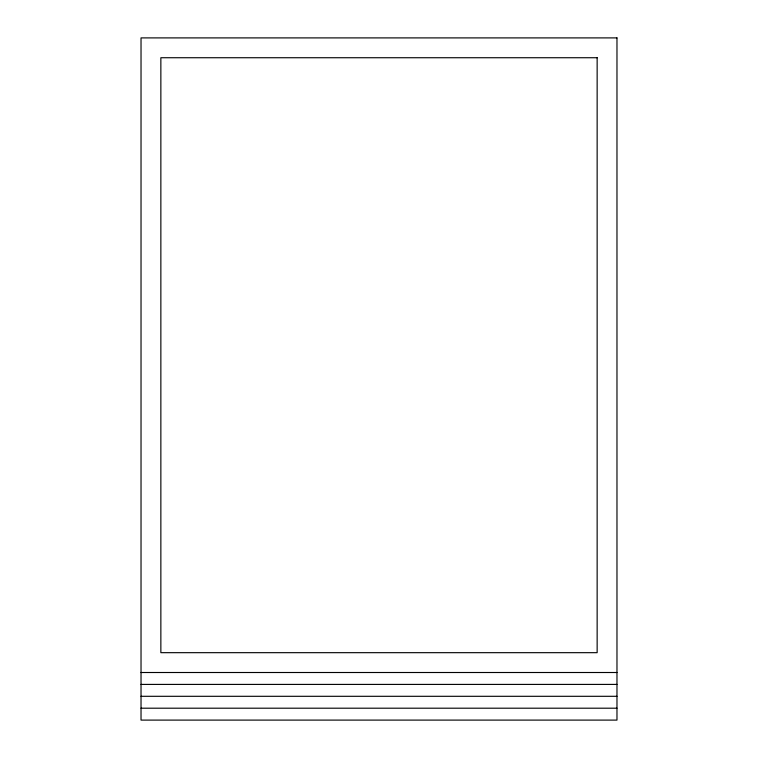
<?xml version="1.0" encoding="UTF-8"?>
<svg xmlns="http://www.w3.org/2000/svg" width="758" height="758" viewBox="0 0 758 758"><rect width="100%" height="100%" fill="white"/><g stroke="black" fill="none" stroke-linecap="round" stroke-linejoin="round"><path stroke-width="1.14" d="M141.026 672.507L616.974 672.507M141.026 684.408L616.974 684.408M141.026 696.299L616.974 696.299M141.026 708.199L616.974 708.199M616.974 37.9L141.026 37.9L141.026 720.1L616.974 720.1L616.974 37.9M597.143 57.731L160.857 57.731L160.857 652.676L597.143 652.676L597.143 57.731"/></g></svg>
